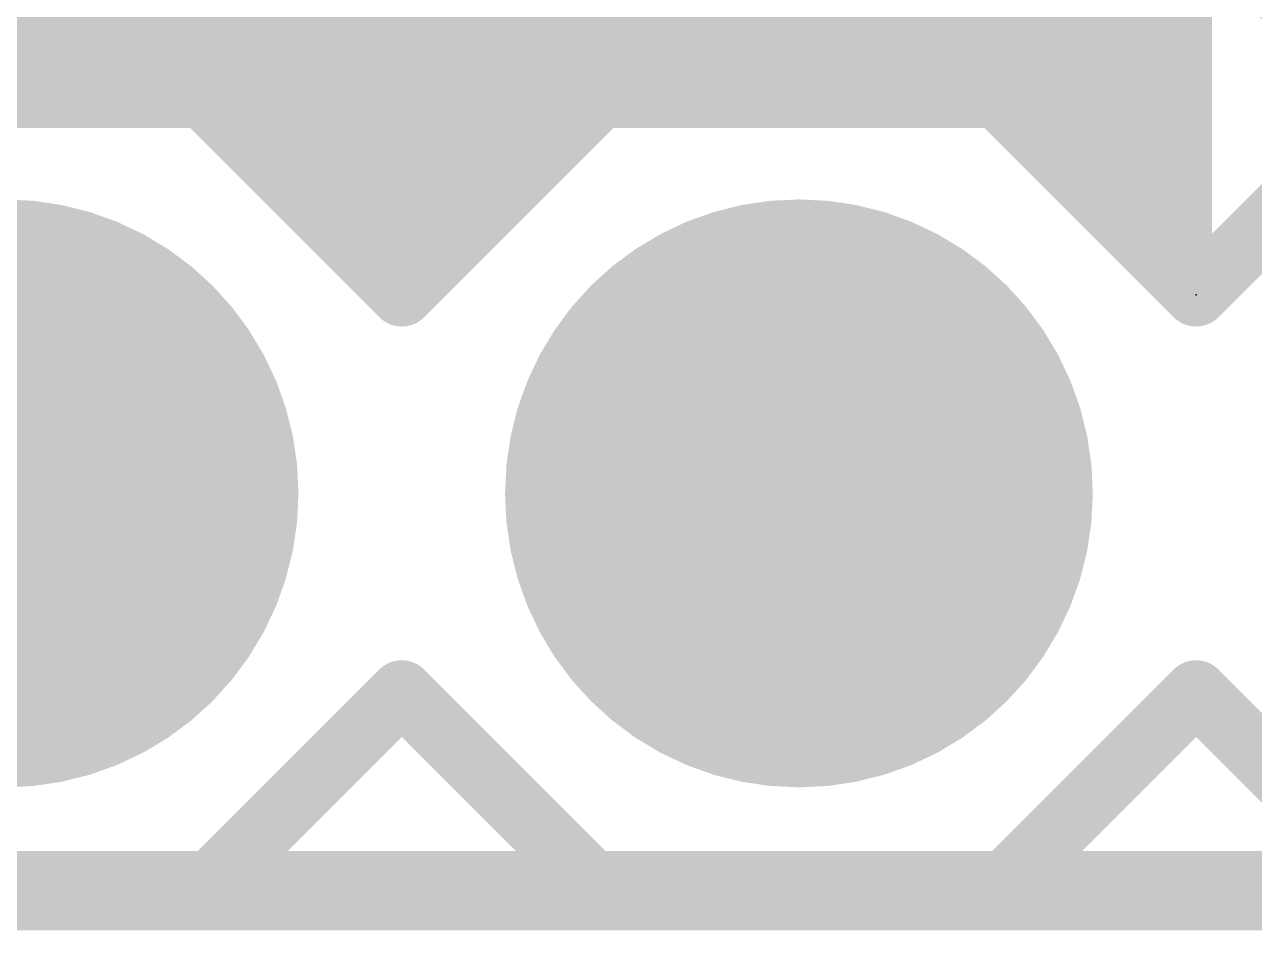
# Model space of a CAD drawing. Extents: x -38 to 87, y -12 to 48.
# Drawn here: x 7.684 to 11.617, y -0.127 to 2.769 of the extents above; entities that cross this region are included whole.
import ezdxf

# ---------------------------------------------------------------- set-up
doc = ezdxf.new("R2010")
doc.units = 0
for name, color, linetype in [('1', 12, 'CONTINUOUS'), ('16', 132, 'CONTINUOUS'), ('17', 110, 'CONTINUOUS'), ('20', 53, 'CONTINUOUS'), ('21', 41, 'CONTINUOUS'), ('22', 40, 'CONTINUOUS'), ('24', 53, 'CONTINUOUS'), ('51', 53, 'CONTINUOUS')]:
    doc.layers.add(name, color=color, linetype=linetype)

# ---------------------------------------------------------------- blocks, each defined once
blk = doc.blocks.new('RECT')
blk.add_solid([(-0.5, -0.5), (0.5, -0.5), (-0.5, 0.5), (0.5, 0.5)])
blk = doc.blocks.new('ROUNDP')
at = {"const_width": 0.5}
blk.add_lwpolyline([(0, -0.25, 1), (0, 0.25, 1), (0, -0.25)], format="xyb", dxfattribs=at)

msp = doc.modelspace()

# ---------------------------------------------------------------- linework, layer by layer
at = {"layer": '1', "const_width": 0.254}
for points in [[(7.366, 7.239), (11.938, 2.667)], [(0, 0), (68.58, 0)]]:
    msp.add_lwpolyline(points, dxfattribs=at)
at = {"layer": '16', "const_width": 0.254}
msp.add_lwpolyline([(0, 0), (68.58, 0)], dxfattribs=at)
at = {"layer": '20', "const_width": 0.2032}
msp.add_lwpolyline([(6.35, 0), (62.23, 0)], dxfattribs=at)
at = {"layer": '21'}
for points, const_width in [([(11.43, 2.921), (11.43, 2.8194)], 0.1016), ([(6.35, 2.8194), (11.43, 2.8194)], 0.1016), ([(11.43, 2.8194), (11.43, 2.7178)], 0.1016), ([(6.35, 2.7178), (11.43, 2.7178)], 0.1016), ([(11.43, 2.7178), (11.43, 2.6162)], 0.1016), ([(6.35, 2.6162), (11.43, 2.6162)], 0.1016), ([(6.985, 2.54), (8.255, 2.54)], 0.2032), ([(8.255, 2.54), (8.89, 1.905)], 0.2032), ([(8.89, 1.905), (9.525, 2.54)], 0.2032), ([(9.525, 2.54), (10.795, 2.54)], 0.2032), ([(10.795, 2.54), (11.43, 1.905)], 0.2032), ([(11.43, 1.905), (12.065, 2.54)], 0.2032), ([(11.43, 2.6162), (11.43, 2.5146)], 0.1016), ([(8.255, 2.54), (6.985, 2.54)], 0.1016), ([(8.2804, 2.5146), (8.255, 2.54)], 0.1016), ([(8.382, 2.413), (8.2804, 2.5146)], 0.1016), ([(8.2804, 2.5146), (9.4996, 2.5146)], 0.1016), ([(9.4996, 2.5146), (9.398, 2.413)], 0.1016), ([(9.525, 2.54), (9.4996, 2.5146)], 0.1016), ([(10.795, 2.54), (9.525, 2.54)], 0.1016), ([(10.8204, 2.5146), (10.795, 2.54)], 0.1016), ([(10.922, 2.413), (10.8204, 2.5146)], 0.1016), ([(10.8204, 2.5146), (11.43, 2.5146)], 0.1016), ([(11.43, 2.5146), (11.43, 2.413)], 0.1016), ([(8.4836, 2.3114), (8.382, 2.413)], 0.1016), ([(8.382, 2.413), (9.398, 2.413)], 0.1016), ([(9.398, 2.413), (9.2964, 2.3114)], 0.1016), ([(11.0236, 2.3114), (10.922, 2.413)], 0.1016), ([(10.922, 2.413), (11.43, 2.413)], 0.1016), ([(11.43, 2.413), (11.43, 2.3114)], 0.1016), ([(8.5852, 2.2098), (8.4836, 2.3114)], 0.1016), ([(8.4836, 2.3114), (9.2964, 2.3114)], 0.1016), ([(9.2964, 2.3114), (9.1948, 2.2098)], 0.1016), ([(11.1252, 2.2098), (11.0236, 2.3114)], 0.1016), ([(11.0236, 2.3114), (11.43, 2.3114)], 0.1016), ([(11.43, 2.3114), (11.43, 2.2098)], 0.1016), ([(8.6868, 2.1082), (8.5852, 2.2098)], 0.1016), ([(8.5852, 2.2098), (9.1948, 2.2098)], 0.1016), ([(9.1948, 2.2098), (9.0932, 2.1082)], 0.1016), ([(11.2268, 2.1082), (11.1252, 2.2098)], 0.1016), ([(11.1252, 2.2098), (11.43, 2.2098)], 0.1016), ([(11.43, 2.2098), (11.43, 2.1082)], 0.1016), ([(8.7884, 2.0066), (8.6868, 2.1082)], 0.1016), ([(8.6868, 2.1082), (9.0932, 2.1082)], 0.1016), ([(9.0932, 2.1082), (8.9916, 2.0066)], 0.1016), ([(11.3284, 2.0066), (11.2268, 2.1082)], 0.1016), ([(11.2268, 2.1082), (11.43, 2.1082)], 0.1016), ([(11.43, 2.1082), (11.43, 2.0066)], 0.1016), ([(8.89, 1.905), (8.7884, 2.0066)], 0.1016), ([(8.7884, 2.0066), (8.9916, 2.0066)], 0.1016), ([(8.9916, 2.0066), (8.89, 1.905)], 0.1016), ([(11.43, 1.905), (11.3284, 2.0066)], 0.1016), ([(11.3284, 2.0066), (11.43, 2.0066)], 0.1016), ([(11.43, 2.0066), (11.43, 1.905)], 0.1016), ([(8.89, 0.635), (8.255, 0)], 0.2032), ([(9.525, 0), (8.89, 0.635)], 0.2032), ([(11.43, 0.635), (10.795, 0)], 0.2032), ([(12.065, 0), (11.43, 0.635)], 0.2032), ([(8.255, 0), (6.985, 0)], 0.2032), ([(10.795, 0), (9.525, 0)], 0.2032)]:
    msp.add_lwpolyline(points, dxfattribs=dict(at, const_width=const_width))
for points, const_width in [([(11.43, 2.794, 1), (11.43, 2.8448)], 0.0508), ([(11.4554, 2.7178, 1), (11.4046, 2.7178)], 0.0508), ([(11.43, 2.6924, 1), (11.43, 2.7432)], 0.0508), ([(11.4046, 2.7178, 1), (11.4554, 2.7178)], 0.0508), ([(8.2909, 2.5759, 1), (8.2191, 2.5041)], 0.1016), ([(8.255, 2.4892, 1), (8.255, 2.5908)], 0.1016), ([(9.525, 2.5908, 1), (9.525, 2.4892)], 0.1016), ([(9.5609, 2.5041, 1), (9.4891, 2.5759)], 0.1016), ([(10.8309, 2.5759, 1), (10.7591, 2.5041)], 0.1016), ([(10.795, 2.4892, 1), (10.795, 2.5908)], 0.1016), ([(11.4554, 2.6162, 1), (11.4046, 2.6162)], 0.0508), ([(11.4046, 2.6162, 1), (11.4554, 2.6162)], 0.0508), ([(11.43, 2.5908, 1), (11.43, 2.6416)], 0.0508), ([(8.273, 2.558, 1), (8.237, 2.522)], 0.0508), ([(8.2984, 2.5326, 1), (8.2624, 2.4966)], 0.0508), ([(8.255, 2.5146, 1), (8.255, 2.5654)], 0.0508), ([(8.2804, 2.54, 1), (8.2804, 2.4892)], 0.0508), ([(8.2624, 2.4966, 1), (8.2984, 2.5326)], 0.0508), ([(9.4816, 2.5326, 1), (9.5176, 2.4966)], 0.0508), ([(9.5176, 2.4966, 1), (9.4816, 2.5326)], 0.0508), ([(9.525, 2.5654, 1), (9.525, 2.5146)], 0.0508), ([(9.4996, 2.4892, 1), (9.4996, 2.54)], 0.0508), ([(9.543, 2.522, 1), (9.507, 2.558)], 0.0508), ([(10.813, 2.558, 1), (10.777, 2.522)], 0.0508), ([(10.8384, 2.5326, 1), (10.8024, 2.4966)], 0.0508), ([(10.795, 2.5146, 1), (10.795, 2.5654)], 0.0508), ([(10.8204, 2.54, 1), (10.8204, 2.4892)], 0.0508), ([(10.8024, 2.4966, 1), (10.8384, 2.5326)], 0.0508), ([(11.4554, 2.5146, 1), (11.4046, 2.5146)], 0.0508), ([(11.43, 2.4892, 1), (11.43, 2.54)], 0.0508), ([(11.4046, 2.5146, 1), (11.4554, 2.5146)], 0.0508), ([(8.4, 2.431, 1), (8.364, 2.395)], 0.0508), ([(8.382, 2.4384, 1), (8.382, 2.3876)], 0.0508), ([(8.364, 2.395, 1), (8.4, 2.431)], 0.0508), ([(9.38, 2.431, 1), (9.416, 2.395)], 0.0508), ([(9.416, 2.395, 1), (9.38, 2.431)], 0.0508), ([(9.398, 2.3876, 1), (9.398, 2.4384)], 0.0508), ([(10.94, 2.431, 1), (10.904, 2.395)], 0.0508), ([(10.922, 2.4384, 1), (10.922, 2.3876)], 0.0508), ([(10.904, 2.395, 1), (10.94, 2.431)], 0.0508), ([(11.4554, 2.413, 1), (11.4046, 2.413)], 0.0508), ([(11.4046, 2.413, 1), (11.4554, 2.413)], 0.0508), ([(11.43, 2.3876, 1), (11.43, 2.4384)], 0.0508), ([(8.5016, 2.3294, 1), (8.4656, 2.2934)], 0.0508), ([(8.4836, 2.3368, 1), (8.4836, 2.286)], 0.0508), ([(9.3144, 2.2934, 1), (9.2784, 2.3294)], 0.0508), ([(9.2964, 2.286, 1), (9.2964, 2.3368)], 0.0508), ([(11.0416, 2.3294, 1), (11.0056, 2.2934)], 0.0508), ([(11.0236, 2.3368, 1), (11.0236, 2.286)], 0.0508), ([(11.4554, 2.3114, 1), (11.4046, 2.3114)], 0.0508), ([(11.43, 2.286, 1), (11.43, 2.3368)], 0.0508), ([(8.4656, 2.2934, 1), (8.5016, 2.3294)], 0.0508), ([(9.2784, 2.3294, 1), (9.3144, 2.2934)], 0.0508), ([(11.0056, 2.2934, 1), (11.0416, 2.3294)], 0.0508), ([(11.4046, 2.3114, 1), (11.4554, 2.3114)], 0.0508), ([(8.6032, 2.2278, 1), (8.5672, 2.1918)], 0.0508), ([(8.5852, 2.2352, 1), (8.5852, 2.1844)], 0.0508), ([(8.5672, 2.1918, 1), (8.6032, 2.2278)], 0.0508), ([(9.1768, 2.2278, 1), (9.2128, 2.1918)], 0.0508), ([(9.2128, 2.1918, 1), (9.1768, 2.2278)], 0.0508), ([(9.1948, 2.1844, 1), (9.1948, 2.2352)], 0.0508), ([(11.1432, 2.2278, 1), (11.1072, 2.1918)], 0.0508), ([(11.1252, 2.2352, 1), (11.1252, 2.1844)], 0.0508), ([(11.1072, 2.1918, 1), (11.1432, 2.2278)], 0.0508), ([(11.4554, 2.2098, 1), (11.4046, 2.2098)], 0.0508), ([(11.43, 2.1844, 1), (11.43, 2.2352)], 0.0508), ([(11.4046, 2.2098, 1), (11.4554, 2.2098)], 0.0508), ([(8.7048, 2.1262, 1), (8.6688, 2.0902)], 0.0508), ([(8.6868, 2.1336, 1), (8.6868, 2.0828)], 0.0508), ([(8.6688, 2.0902, 1), (8.7048, 2.1262)], 0.0508), ([(9.0752, 2.1262, 1), (9.1112, 2.0902)], 0.0508), ([(9.1112, 2.0902, 1), (9.0752, 2.1262)], 0.0508), ([(9.0932, 2.0828, 1), (9.0932, 2.1336)], 0.0508), ([(11.2448, 2.1262, 1), (11.2088, 2.0902)], 0.0508), ([(11.2268, 2.1336, 1), (11.2268, 2.0828)], 0.0508), ([(11.2088, 2.0902, 1), (11.2448, 2.1262)], 0.0508), ([(11.4554, 2.1082, 1), (11.4046, 2.1082)], 0.0508), ([(11.4046, 2.1082, 1), (11.4554, 2.1082)], 0.0508), ([(11.43, 2.0828, 1), (11.43, 2.1336)], 0.0508), ([(8.8064, 2.0246, 1), (8.7704, 1.9886)], 0.0508), ([(8.7884, 2.032, 1), (8.7884, 1.9812)], 0.0508), ([(8.7704, 1.9886, 1), (8.8064, 2.0246)], 0.0508), ([(8.9736, 2.0246, 1), (9.0096, 1.9886)], 0.0508), ([(9.0096, 1.9886, 1), (8.9736, 2.0246)], 0.0508), ([(8.9916, 1.9812, 1), (8.9916, 2.032)], 0.0508), ([(11.3464, 2.0246, 1), (11.3104, 1.9886)], 0.0508), ([(11.3284, 2.032, 1), (11.3284, 1.9812)], 0.0508), ([(11.3104, 1.9886, 1), (11.3464, 2.0246)], 0.0508), ([(11.4554, 2.0066, 1), (11.4046, 2.0066)], 0.0508), ([(11.43, 1.9812, 1), (11.43, 2.032)], 0.0508), ([(11.4046, 2.0066, 1), (11.4554, 2.0066)], 0.0508), ([(8.8541, 1.9409, 1), (8.9259, 1.8691)], 0.1016), ([(8.8541, 1.8691, 1), (8.9259, 1.9409)], 0.1016), ([(11.3941, 1.9409, 1), (11.4659, 1.8691)], 0.1016), ([(11.3941, 1.8691, 1), (11.4659, 1.9409)], 0.1016), ([(8.872, 1.923, 1), (8.908, 1.887)], 0.0508), ([(8.872, 1.887, 1), (8.908, 1.923)], 0.0508), ([(11.4046, 1.905, 1), (11.4554, 1.905)], 0.0508), ([(11.412, 1.887, 1), (11.448, 1.923)], 0.0508), ([(8.9259, 0.6709, 1), (8.8541, 0.5991)], 0.1016), ([(8.9259, 0.5991, 1), (8.8541, 0.6709)], 0.1016), ([(11.4659, 0.6709, 1), (11.3941, 0.5991)], 0.1016), ([(11.4659, 0.5991, 1), (11.3941, 0.6709)], 0.1016), ([(8.2191, 0.0359, 1), (8.2909, -0.0359)], 0.1016), ([(8.255, -0.0508, 1), (8.255, 0.0508)], 0.1016), ([(9.525, 0.0508, 1), (9.525, -0.0508)], 0.1016), ([(9.4891, -0.0359, 1), (9.5609, 0.0359)], 0.1016), ([(10.7591, 0.0359, 1), (10.8309, -0.0359)], 0.1016), ([(10.795, -0.0508, 1), (10.795, 0.0508)], 0.1016)]:
    msp.add_lwpolyline(points, format="xyb", dxfattribs=dict(at, const_width=const_width))
at = {"layer": '22', "const_width": 0.1016}
for points in [[(11.43, 2.8194), (11.43, 2.921)], [(11.43, 2.8194), (6.35, 2.8194)], [(11.43, 2.7178), (11.43, 2.8194)], [(11.43, 2.7178), (6.35, 2.7178)], [(11.43, 2.6162), (11.43, 2.7178)], [(11.43, 2.6162), (6.35, 2.6162)], [(11.43, 2.5146), (11.43, 2.6162)], [(6.985, 2.54), (8.255, 2.54)], [(8.255, 2.54), (8.2804, 2.5146)], [(8.2804, 2.5146), (8.382, 2.413)], [(9.4996, 2.5146), (8.2804, 2.5146)], [(9.398, 2.413), (9.4996, 2.5146)], [(9.4996, 2.5146), (9.525, 2.54)], [(9.525, 2.54), (10.795, 2.54)], [(10.795, 2.54), (10.8204, 2.5146)], [(10.8204, 2.5146), (10.922, 2.413)], [(11.43, 2.5146), (10.8204, 2.5146)], [(11.43, 2.413), (11.43, 2.5146)], [(8.382, 2.413), (8.4836, 2.3114)], [(9.398, 2.413), (8.382, 2.413)], [(9.2964, 2.3114), (9.398, 2.413)], [(10.922, 2.413), (11.0236, 2.3114)], [(11.43, 2.413), (10.922, 2.413)], [(11.43, 2.3114), (11.43, 2.413)], [(8.4836, 2.3114), (8.5852, 2.2098)], [(9.2964, 2.3114), (8.4836, 2.3114)], [(9.1948, 2.2098), (9.2964, 2.3114)], [(11.0236, 2.3114), (11.1252, 2.2098)], [(11.43, 2.3114), (11.0236, 2.3114)], [(11.43, 2.2098), (11.43, 2.3114)], [(8.5852, 2.2098), (8.6868, 2.1082)], [(9.1948, 2.2098), (8.5852, 2.2098)], [(9.0932, 2.1082), (9.1948, 2.2098)], [(11.1252, 2.2098), (11.2268, 2.1082)], [(11.43, 2.2098), (11.1252, 2.2098)], [(11.43, 2.1082), (11.43, 2.2098)], [(8.6868, 2.1082), (8.7884, 2.0066)], [(9.0932, 2.1082), (8.6868, 2.1082)], [(8.9916, 2.0066), (9.0932, 2.1082)], [(11.2268, 2.1082), (11.3284, 2.0066)], [(11.43, 2.1082), (11.2268, 2.1082)], [(11.43, 2.0066), (11.43, 2.1082)], [(8.7884, 2.0066), (8.89, 1.905)], [(8.9916, 2.0066), (8.7884, 2.0066)], [(8.89, 1.905), (8.9916, 2.0066)], [(11.3284, 2.0066), (11.43, 1.905)], [(11.43, 2.0066), (11.3284, 2.0066)], [(11.43, 1.905), (11.43, 2.0066)]]:
    msp.add_lwpolyline(points, dxfattribs=at)
at = {"layer": '22', "const_width": 0.0508}
for points in [[(11.43, 2.794, 1), (11.43, 2.8448)], [(11.4554, 2.7178, 1), (11.4046, 2.7178)], [(11.43, 2.6924, 1), (11.43, 2.7432)], [(11.4046, 2.7178, 1), (11.4554, 2.7178)], [(11.4554, 2.6162, 1), (11.4046, 2.6162)], [(11.4046, 2.6162, 1), (11.4554, 2.6162)], [(11.43, 2.5908, 1), (11.43, 2.6416)], [(8.273, 2.558, 1), (8.237, 2.522)], [(8.2984, 2.5326, 1), (8.2624, 2.4966)], [(8.255, 2.5146, 1), (8.255, 2.5654)], [(8.2804, 2.54, 1), (8.2804, 2.4892)], [(8.2624, 2.4966, 1), (8.2984, 2.5326)], [(9.4816, 2.5326, 1), (9.5176, 2.4966)], [(9.5176, 2.4966, 1), (9.4816, 2.5326)], [(9.525, 2.5654, 1), (9.525, 2.5146)], [(9.4996, 2.4892, 1), (9.4996, 2.54)], [(9.543, 2.522, 1), (9.507, 2.558)], [(10.813, 2.558, 1), (10.777, 2.522)], [(10.8384, 2.5326, 1), (10.8024, 2.4966)], [(10.795, 2.5146, 1), (10.795, 2.5654)], [(10.8204, 2.54, 1), (10.8204, 2.4892)], [(10.8024, 2.4966, 1), (10.8384, 2.5326)], [(11.4554, 2.5146, 1), (11.4046, 2.5146)], [(11.43, 2.4892, 1), (11.43, 2.54)], [(11.4046, 2.5146, 1), (11.4554, 2.5146)], [(8.4, 2.431, 1), (8.364, 2.395)], [(8.382, 2.4384, 1), (8.382, 2.3876)], [(8.364, 2.395, 1), (8.4, 2.431)], [(9.38, 2.431, 1), (9.416, 2.395)], [(9.416, 2.395, 1), (9.38, 2.431)], [(9.398, 2.3876, 1), (9.398, 2.4384)], [(10.94, 2.431, 1), (10.904, 2.395)], [(10.922, 2.4384, 1), (10.922, 2.3876)], [(10.904, 2.395, 1), (10.94, 2.431)], [(11.4554, 2.413, 1), (11.4046, 2.413)], [(11.4046, 2.413, 1), (11.4554, 2.413)], [(11.43, 2.3876, 1), (11.43, 2.4384)], [(8.5016, 2.3294, 1), (8.4656, 2.2934)], [(8.4836, 2.3368, 1), (8.4836, 2.286)], [(9.3144, 2.2934, 1), (9.2784, 2.3294)], [(9.2964, 2.286, 1), (9.2964, 2.3368)], [(11.0416, 2.3294, 1), (11.0056, 2.2934)], [(11.0236, 2.3368, 1), (11.0236, 2.286)], [(11.4554, 2.3114, 1), (11.4046, 2.3114)], [(11.43, 2.286, 1), (11.43, 2.3368)], [(8.4656, 2.2934, 1), (8.5016, 2.3294)], [(9.2784, 2.3294, 1), (9.3144, 2.2934)], [(11.0056, 2.2934, 1), (11.0416, 2.3294)], [(11.4046, 2.3114, 1), (11.4554, 2.3114)], [(8.6032, 2.2278, 1), (8.5672, 2.1918)], [(8.5852, 2.2352, 1), (8.5852, 2.1844)], [(8.5672, 2.1918, 1), (8.6032, 2.2278)], [(9.1768, 2.2278, 1), (9.2128, 2.1918)], [(9.2128, 2.1918, 1), (9.1768, 2.2278)], [(9.1948, 2.1844, 1), (9.1948, 2.2352)], [(11.1432, 2.2278, 1), (11.1072, 2.1918)], [(11.1252, 2.2352, 1), (11.1252, 2.1844)], [(11.1072, 2.1918, 1), (11.1432, 2.2278)], [(11.4554, 2.2098, 1), (11.4046, 2.2098)], [(11.43, 2.1844, 1), (11.43, 2.2352)], [(11.4046, 2.2098, 1), (11.4554, 2.2098)], [(8.7048, 2.1262, 1), (8.6688, 2.0902)], [(8.6868, 2.1336, 1), (8.6868, 2.0828)], [(8.6688, 2.0902, 1), (8.7048, 2.1262)], [(9.0752, 2.1262, 1), (9.1112, 2.0902)], [(9.1112, 2.0902, 1), (9.0752, 2.1262)], [(9.0932, 2.0828, 1), (9.0932, 2.1336)], [(11.2448, 2.1262, 1), (11.2088, 2.0902)], [(11.2268, 2.1336, 1), (11.2268, 2.0828)], [(11.2088, 2.0902, 1), (11.2448, 2.1262)], [(11.4554, 2.1082, 1), (11.4046, 2.1082)], [(11.4046, 2.1082, 1), (11.4554, 2.1082)], [(11.43, 2.0828, 1), (11.43, 2.1336)], [(8.8064, 2.0246, 1), (8.7704, 1.9886)], [(8.7884, 2.032, 1), (8.7884, 1.9812)], [(8.7704, 1.9886, 1), (8.8064, 2.0246)], [(8.9736, 2.0246, 1), (9.0096, 1.9886)], [(9.0096, 1.9886, 1), (8.9736, 2.0246)], [(8.9916, 1.9812, 1), (8.9916, 2.032)], [(11.3464, 2.0246, 1), (11.3104, 1.9886)], [(11.3284, 2.032, 1), (11.3284, 1.9812)], [(11.3104, 1.9886, 1), (11.3464, 2.0246)], [(11.4554, 2.0066, 1), (11.4046, 2.0066)], [(11.43, 1.9812, 1), (11.43, 2.032)], [(11.4046, 2.0066, 1), (11.4554, 2.0066)], [(8.872, 1.923, 1), (8.908, 1.887)], [(8.872, 1.887, 1), (8.908, 1.923)], [(11.4046, 1.905, 1), (11.4554, 1.905)], [(11.412, 1.887, 1), (11.448, 1.923)]]:
    msp.add_lwpolyline(points, format="xyb", dxfattribs=at)
at = {"layer": '24'}
msp.add_point((11.43, 1.905), dxfattribs=at)

# ---------------------------------------------------------------- block references
at = {"layer": '17', "xscale": 1.8796, "yscale": 1.8796, "rotation": 90}
for p in [(7.62, 1.27), (7.62, 1.27), (10.16, 1.27), (10.16, 1.27)]:
    msp.add_blockref('ROUNDP', p, dxfattribs=at)
at = {"layer": '51', "xscale": 0.508, "yscale": 0.508}
for p in [(7.62, 1.27), (10.16, 1.27)]:
    msp.add_blockref('RECT', p, dxfattribs=at)

doc.saveas('drawing.dxf')
